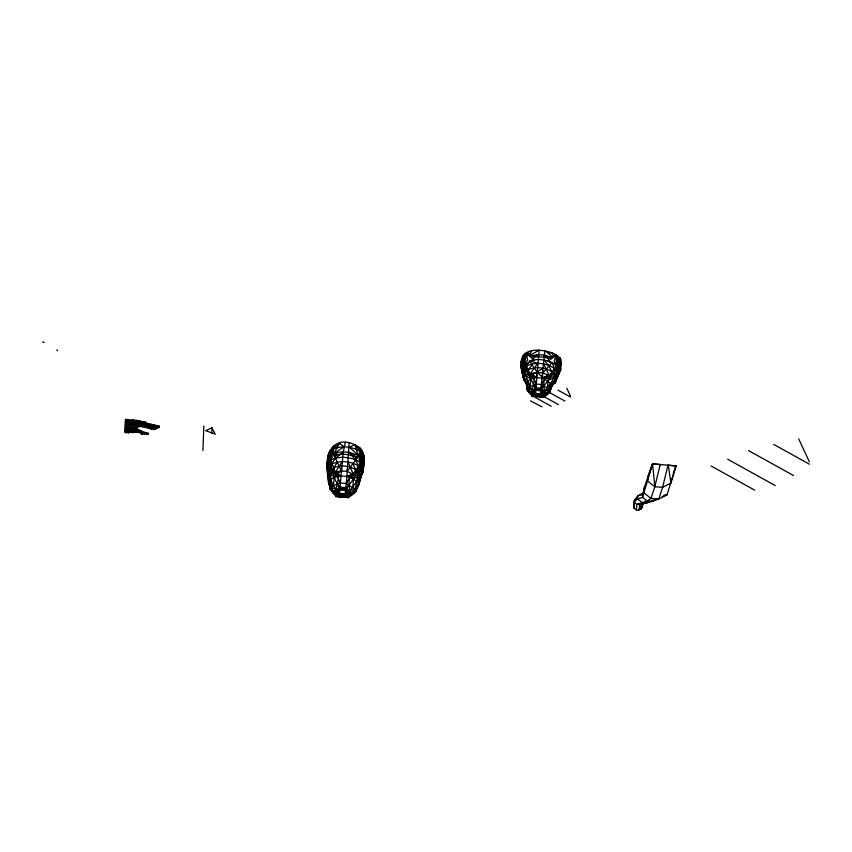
<?xml version="1.0" encoding="UTF-8"?>
<svg xmlns="http://www.w3.org/2000/svg" width="852" height="852" viewBox="0 0 852 852"><rect width="100%" height="100%" fill="white"/><g stroke="black" fill="none" stroke-linecap="round" stroke-linejoin="round"><path stroke-width="1.28" d="M362.462 471.688L364.39 457.343L361.759 450.665L363.005 453.786L359.342 472.253L358.703 483.276L348.489 497.579L335.805 496.482L336.338 495.8L330.267 489.485C326.007 471.273 323.973 431.368 354.943 444.691C372.974 454.105 360.289 477.652 355.689 491.7L348.404 496.844L348.489 497.579L335.805 496.482C328.254 481.891 321.46 460.762 333.27 446.405M524.694 364.528L523.831 380.12L526.547 383.709L527.335 390.269L530.86 394.604L532.34 394.732M529.273 355.625L539.167 350.183C507.856 348.958 525.247 381.632 532.234 396.436L533.64 394.891L535.322 394.508L540.317 397.138L543.331 396.862C550.371 395.094 549.455 386.201 555.11 382.836L560.637 369.843L561.127 359.832C556.729 352.707 546.867 350.971 539.167 350.183L535.951 388.288L530.519 391.409L530.136 393.613L531.84 395.168M335.56 444.808C327.839 455.65 331.194 469.772 328.435 482.168L330.97 489.357M333.846 490.89L336.338 495.8L333.42 493.212L333.846 490.89L340.001 487.642L341.695 468.76M536.973 370.364L536.653 377.617L530.902 379.055L526.003 382.228L527.335 390.269L530.136 393.613L528.155 388.097L527.761 380.716L521.754 364.294L523.66 354.613C524.182 364.305 519.72 375.444 526.547 383.709L523.746 379.374M529.049 353.111L526.6 352.898L524.726 357.978L522.244 359.757L520.721 366.371L523.831 380.12L523.884 377.532M128.631 433.05L129.153 419.663L125.478 419.344L124.956 432.731L136.533 432.166L136.991 420.409L129.153 419.663M132.752 432.837L133.263 419.653M125.201 426.458L136.714 427.459L139.43 426.564L139.643 420.963M125.063 429.951L142.082 431.421L148.504 433.391L148.472 434.254L141.975 434.19L142.082 431.421L136.671 428.758L125.148 427.757M125.34 422.848L156.001 425.51L159.367 426.021L159.335 427.001L154.201 429.546L142.263 426.554L142.454 421.559M145.245 427.214L145.447 422.187L136.991 420.409M147.108 434.627L147.172 433.093L125.02 431.165M147.364 427.906L147.534 423.572L145.447 422.187L125.436 420.451M151.773 429.344L151.954 424.445L125.382 421.655M154.201 429.546L154.372 425.073L151.954 424.445L125.372 422.145M158.174 425.84L158.089 427.928L125.255 425.073M202.914 450.601L203.862 426.011M211.775 432.901L211.967 427.81L205.747 430.675L215.226 434.179L211.967 427.81M328.435 482.168C326.359 469.505 327.221 456.608 334.506 445.447L330.054 450.932L327.711 458.61L327.221 465.437L328.808 452.657L332.205 448.099M345.316 442.486L343.324 451.784L341.471 470.868L336.061 474.798L334.282 477.376L333.398 485.64L335.922 489.314L337.403 494.863L339.298 496.78L339.533 496.077M346.657 481.029L345.688 488.132L351.557 492.424L351.801 494.81L348.404 496.844L351.557 492.424M349.171 442.827L346.391 483.531L354.954 489.272L355.689 491.7L351.801 494.81C359.406 485.47 355.092 472.626 360.14 462.476L362.675 464.734L363.463 466.832L362.931 472.338L362.185 472.722L358.873 484.809L355.689 491.7M363.942 463.435L364.113 455.724L359.672 447.63L362.153 458.482L362.931 472.338M542.17 378.884L543.043 370.897M660.545 464.574L652.6 463.861L644.25 487.685L643.729 492.712L650.981 498.42L658.756 499.091L662.579 487.387L667.989 465.171L676.094 465.927L667.052 494.735L658.756 499.091L651.972 501.413L647.083 500.987L642.504 497.387L637.562 498.931L634.176 502.137L637.008 504.352L640.044 504.618L643.271 502.925L641.396 508.74L638.744 510.124L636.263 509.911L633.952 508.09L634.378 500.167L637.882 495.789L643.058 493.074L641.247 494.874M535.312 396.702L533.64 394.891L532.351 389.897L530.114 386.595L531.052 376.041L525.301 363.559M360.822 448.802L363.005 453.786L364.006 461.763L363.005 453.786C354.155 446.033 340.044 444.456 330.054 450.932L329.937 464.478L333.356 473.052L335.571 473.35L341.471 470.868L335.464 458.28L335.613 455.277L331.886 452.444L329.862 457.46L330.342 460.091C340.118 455.511 351.684 456.757 360.588 462.711L361.61 460.218L359.949 454.851L356.061 457.045L355.646 460.037L347.158 471.369C340.949 470.73 330.576 471.071 328.393 478.302M339.192 496.727L340.023 487.142C335.337 482.072 332.45 474.926 333.664 467.982L330.81 459.92L328.116 461.731L327.168 463.68L327.647 469.718M355.742 490.347C362.441 478.867 362.057 464.617 360.471 451.72L354.943 444.691L349.309 447.183L363.208 459.654C366.285 474.394 352.941 484.085 347.02 495.704L344.879 497.227L345.71 487.632C353.271 482.935 354.666 473.563 360.172 467.109L360.14 462.476M543.587 396.361L546.324 395.019L546.121 392.761L540.977 388.246L535.972 387.809L532.969 392.058L532.234 396.436L535.216 396.563L536.27 381.781L536.057 384.039L530.114 386.595L528.155 388.097L527.335 390.269M557.964 375.37L555.11 382.836L557.283 376.573L559.913 357.765L560.637 369.843L555.44 380.248L543.406 397.405L540.221 397L541.819 382.26M352.866 487.333L353.442 479.037L350.63 474.926L347.073 476.449L340.8 475.895L336.891 474.532L335.294 472.381L333.664 467.982L337.349 462.242C346.018 460.538 357.787 462.732 362.835 470.581L361.11 476.193C356.562 464.468 333.888 461.997 327.786 473.297M540.221 397L542.117 395.626L544.407 390.951L547.282 388.086L548.677 376.243L556.974 365.178L557.911 360.865L557.123 355.54L554.663 355.327M348.404 496.844L350.449 494.661C349.267 488.324 347.904 480.954 350.63 474.926L353.175 473.936L358.5 466.129L355.646 460.037L349.011 452.274C341.961 451.709 331.439 451.347 327.711 458.61M559.913 357.765L561.127 365.306L560.243 363.058L557.911 360.865L558.348 366.179L551.276 376.435L541.712 388.789L540.956 388.714L544.833 350.673L552.671 356.956M546.121 392.761L543.331 396.862L545.131 394.774C544.428 388.895 541.925 380.95 546.579 376.222L549.274 375.37L553.683 377.937L555.44 380.248L555.248 382.101L551.776 385.903L549.753 392.218L543.406 397.405L532.234 396.436L534.577 396.105M340.374 480.485L340.118 482.988L333.398 485.64L331.183 487.206L330.267 489.485L328.734 480.677L334.282 477.376L340.8 475.895L336.402 473.084M347.371 469.25L347.158 471.369L357.308 476.343L359.576 481.018M633.952 508.09L634.378 500.167L636.54 499.038M641.236 508.719L641.556 507.132M644.25 487.685L642.504 497.387L652.6 463.861L676.094 465.927L673.272 473.169M671.003 481.774L671.269 479.261M363.208 459.654L361.674 468.44L357.308 476.343L353.442 479.037L347.073 476.449L353.175 473.936L348.053 461.954M363.282 468.568L363.463 466.832M560.243 363.058L559.04 373.123L556.782 378.405L559.04 373.123C551.446 362.089 530.753 359.789 521.616 369.864L523 375.466C520.657 368.117 522.084 360.609 525.237 353.58M532.149 395.147L531.073 393.549L533.597 384.976L534.31 378.203L532.66 375.008L530.189 373.708L525.62 375.498L523.692 377.5L527.761 380.716L530.114 386.595M336.338 495.8L334.474 493.276C336.497 487.184 339.309 480.187 337.594 473.787M652.11 500.199L651.972 501.413L640.044 504.618L638.744 510.124L643.271 502.925M336.891 474.532L340.118 482.988L346.391 483.531L349.661 477.503L355.06 474.937L355.689 469.889L352.973 463.594M327.647 460.282L328.414 454.212L331.577 449.121M558.422 356.466L559.775 367.595C553.704 376.105 550.296 385.626 546.324 395.019L549.753 392.218L552.426 384.518C542.074 377.958 535.461 371.919 529.827 360.63L537.655 363.431L530.189 373.708L532.66 375.008L536.036 384.039L541.574 384.518L544.481 379.087L551.276 376.435L551.872 371.76L548.741 365.689L544.13 359.981L537.878 359.438L529.827 360.63L526.472 365.945L525.62 375.498L530.902 379.055L535.194 388.214L535.738 390.365L533.64 394.891L535.439 393.336L540.445 393.773L543.406 397.405L540.519 396.617M636.263 509.911L637.008 504.352L647.083 500.987L650.981 498.42L654.805 486.716L660.215 464.5M556.196 362.963L556.974 365.178L555.44 380.248L550.797 382.708L547.282 388.086L549.114 389.918L549.753 392.218M526.483 353.442L524.502 364.805L533.853 360.034L533.288 356.477L526.483 353.442L522.777 362.079L524.502 364.805L527.654 360.183L526.483 353.442L533.853 360.034M542.511 396.436L542.373 397.234L544.119 395.584M359.949 454.851L359.033 459.718L360.588 462.711L359.949 454.851L355.646 460.037L356.466 458.333M331.886 452.444L330.342 460.091L332.227 457.386L331.886 452.444L335.464 458.28L331.662 463.797L328.339 465.554L327.019 467.471L329.202 475.927L333.398 485.64M555.11 382.836L556.175 377.734M327.168 463.68L328.659 456.661M330.917 454.989L328.339 465.554C333.217 474.223 328.499 484.564 333.42 493.212L331.396 490.56L334.24 494.256M524.726 357.978L523.277 363.133L530.902 379.055M641.396 508.74L643.026 502.904M363.399 460.783L364.06 458.482M551.276 376.435L547.996 375.796L542.202 378.096L549.274 375.37L542.202 378.096L536.675 377.617L530.189 373.708L536.771 372.441L542.83 372.963L549.274 375.37L546.579 376.222L544.481 379.087L547.623 377.106L547.996 375.796L549.274 375.37L543.597 363.953M558.486 363.058L555.983 355.305L548.081 361.269L548.699 357.638L555.983 355.305L554.162 361.536L556.143 364.816M654.805 486.716L652.6 463.861L648.074 475.98L647.552 481.007L654.805 486.716L662.579 487.387L670.875 483.031L675.924 465.884M329.799 455.671L331.492 449.952L334.506 445.447M641.939 505.896L642.706 503.425M523.66 354.613L521.2 361.844L521.765 364.038M355.06 474.937L350.63 474.926L349.661 477.503L353.175 473.936L352.014 476.183M522.84 358.202L521.2 361.844L522.244 359.757M535.94 396.457L535.003 396.744M551.776 385.903L555.248 382.101L557.283 376.573C549.7 366.488 531.648 364.432 522.638 373.57M339.298 496.78L337.403 494.863L339.437 493.244L345.124 493.734L348.489 497.579L348.425 492.733L345.71 487.632L340.023 487.142L336.636 491.71L335.805 496.482L339.767 489.953L337.339 483.957M535.439 393.336L542.117 395.626L540.743 390.802L541.712 388.789L543.352 392.953L543.406 397.405M337.403 494.863L347.02 495.704L345.454 490.443L349.075 484.98M520.721 366.371L521.754 364.294L524.715 362.377M523.49 358.713L526.6 352.898L527.644 355.114M342.366 461.464L335.294 472.381L336.061 474.798L338.148 476.502M356.061 457.045L356.818 457.46C349.927 454.137 342.195 453.36 334.836 455.554L334.048 453.328L339.437 443.338L340.15 443.402M528.858 355.252L531.584 351.343M542.83 372.963L552.032 362.558L559.775 367.595L560.637 369.843L559.093 370.95M532.415 364.273L528.378 369.715L528.123 374.422L534.31 378.203L531.36 374.358L528.123 374.422L534.502 377.404M328.414 454.212L331.865 449.611M335.464 458.28L343.324 451.784M354.485 492.562L350.907 495.704L349.224 495.555M547.282 388.086L543.949 385.871L531.073 393.549M534.396 377.457L531.052 376.041L532.66 375.008L536.653 377.617L530.189 373.708M334.474 493.276L339.767 489.953L345.71 487.632M532.308 374.827L543.267 368.16M334.048 453.328L344.165 446.736L339.437 443.338L332.727 449.313L334.048 453.328L339.405 454.712M657.084 498.654L651.972 501.413L657.201 498.665M650.044 501.285L646.934 502.914L642.088 502.488L637.562 498.931L637.882 495.789L642.834 494.213M547.804 380.524L553.683 377.937L554.524 368.383L552.032 362.558L544.13 359.981M542.202 378.096L546.643 376.201L548.326 377.542L547.996 375.796M662.132 496.705L667.052 494.735L665.114 494.565M663.729 496.045L667.052 494.735M532.521 356.828L538.368 354.592L544.62 355.135L550.871 357.254M531.414 374.39L536.771 372.441M535.216 396.563L540.338 394.945L535.322 394.508L540.445 393.773M337.349 462.242L331.662 463.797L331.002 474.053L334.282 477.376M352.611 474.83L354.112 474.436M349.874 476.183L351.375 475.789M349.618 490.507L354.954 489.272M544.407 390.951L549.114 389.918M544.63 378.352L548.326 377.542M548.677 376.243L550.275 375.902M530.721 355.817L538.368 354.592L534.108 357.276L538.134 356.679L544.385 357.222L548.337 358.511L544.62 355.135L550.072 358.351M345.124 493.734L339.309 494.533L344.879 497.227M545.397 377.383L547.623 377.106M532.234 396.436L534.417 396.265M139.43 426.564L142.263 426.554M548.528 352.813L552.288 353.143L553.693 356.37M549.753 362.366L552.032 362.558M535.738 390.365L540.743 390.802L545.131 394.774M125.297 424.04L159.335 427.001M354.23 444.627L354.943 444.691L358.106 455.426L356.882 457.481L349.011 452.274L358.106 455.426L360.471 451.72L358.671 446.81L356.413 446.618M149.377 428.556L155.863 429.12L156.001 425.51L154.372 425.073M125.106 429.067L139.291 430.303L139.206 432.401L141.975 434.19M339.767 489.953L345.454 490.443L350.449 494.661M341.801 496.279L344.08 496.471M668.319 465.256L670.875 483.031M531.755 375.721L533.64 376.36M42.6 341.876L44.208 342.515M529.156 374.071L530.658 374.678M528.155 388.097L532.351 389.897M331.183 487.206L335.922 489.314M334.325 472.722L335.571 473.35M530.455 400.845L541.925 406.873M773.744 444.435L809.315 464.148M748.525 450.57L793.595 475.565M727.64 459.185L775.224 485.576M711.143 466.012L754.723 490.177M557.943 390.088L570.51 397.053M549.029 392.25L564.951 401.09M541.648 395.296L558.465 404.625M535.823 397.714L551.223 406.255M541.595 384.518L543.949 385.871M340.023 487.142L345.454 490.443M540.743 390.802L535.972 387.809L533.597 384.976M333.356 473.052L336.061 474.798M353.442 479.037L358.703 483.276L358.873 484.809M56.839 349.757L57.638 350.8M530.86 394.604L528.336 391.27L527.441 387.49M555.525 363.218L556.974 365.178M530.519 391.409L532.149 394.806M798.729 438.982L809.4 461.848M566.772 388.161L570.542 396.244M359.672 447.63L361.653 452.572L362.153 458.482M361.759 450.665L364.39 457.343M557.123 355.54L559.082 361.802M522.521 372.292L523.831 380.12M555.983 355.305L556.707 364.581"/></g></svg>
